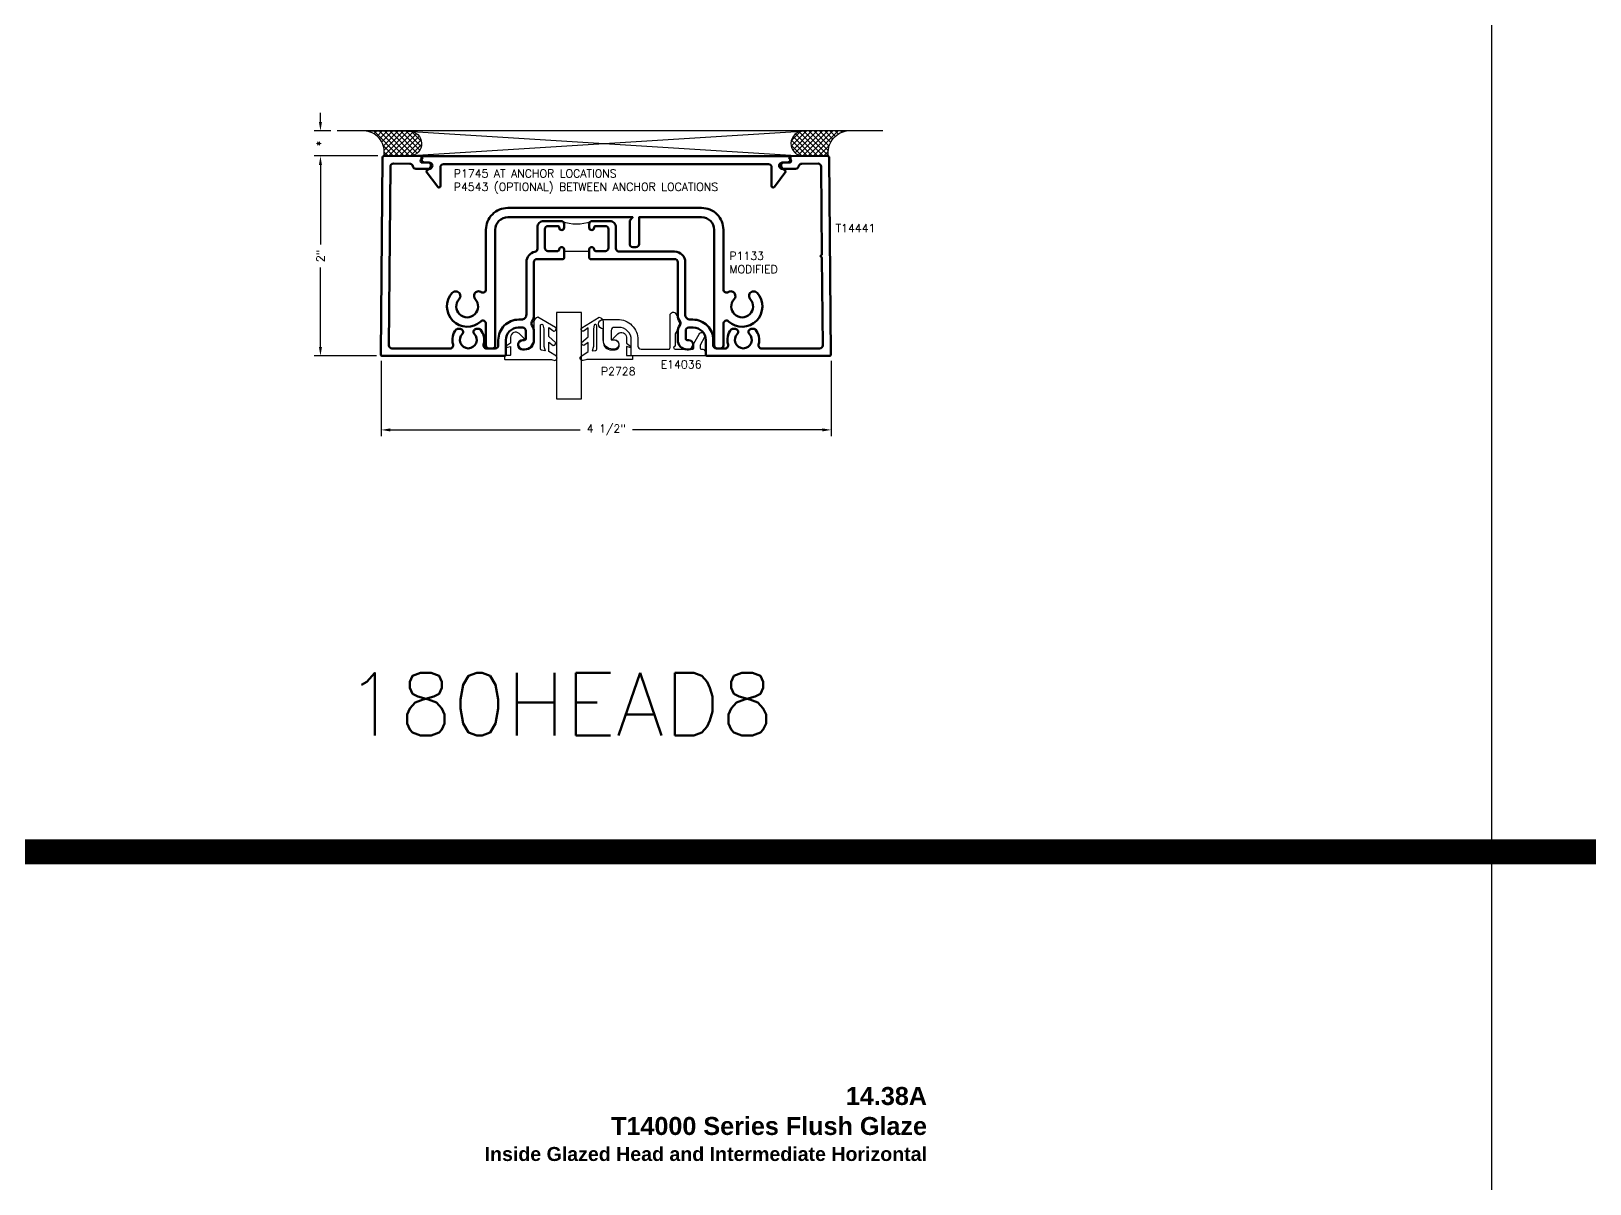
# Model space of a CAD drawing. Extents: x 0 to 139, y -15 to 75.
# Drawn here: x 47.27 to 62.86, y 41.56 to 53.08 of the extents above; entities that cross this region are included whole.
import ezdxf

# ---------------------------------------------------------------- set-up
doc = ezdxf.new("R2010")
doc.units = 0
doc.header["$MEASUREMENT"] = 0
doc.header["$PDMODE"] = 3
doc.layers.get('DEFPOINTS').update_dxf_attribs({"linetype": 'CONTINUOUS'})
for name, color, linetype in [('R-ANNO-DIMS', 3, 'CONTINUOUS'), ('R-ANNO-TEXT', 6, 'CONTINUOUS'), ('R-Det1', 4, 'CONTINUOUS'), ('R-Det2', 2, 'CONTINUOUS'), ('R-DET3', 5, 'CONTINUOUS'), ('R-OTLN', 1, 'CONTINUOUS'), ('R-PAT1', 5, 'CONTINUOUS'), ('TITLE', 7, 'CONTINUOUS')]:
    doc.layers.add(name, color=color, linetype=linetype)
doc.styles.get("Standard").update_dxf_attribs({"font": 'simplex'})
doc.dimstyles.new('1X', dxfattribs={"dimtxt": 0.08, "dimasz": 0.09, "dimexe": 0.0625, "dimexo": 0.0625, "dimgap": 0.062, "dimtad": 0, "dimdec": 5, "dimzin": 4, "dimdsep": 46, "dimlunit": 5, "dimtxsty": 'Standard', "dimcen": 0, "dimclrd": 256, "dimclre": 256, "dimclrt": 256, "dimadec": 0, "dimazin": 1, "dimtfac": 1, "dimtdec": 5, "dimtofl": 0, "dimtmove": 0, "dimatfit": 3, "dimfxl": 0, "dimfrac": 2, "dimtolj": 1, "dimtzin": 4, "dimarcsym": 0})
pattern_1 = [(45, (49.20433, 46.316613), (-0.0265165, 0.0265165), []), (135, (49.20433, 46.316613), (-0.0265165, -0.0265165), [])]

# ---------------------------------------------------------------- blocks, each defined once
blk = doc.blocks.new('*D26')
at = {"layer": 'DEFPOINTS', "color": 0}
for p in [(50.167, 51.836), (50.802, 51.836), (50.789, 49.836)]:
    blk.add_point(p, dxfattribs=at)
at = {"layer": 'R-ANNO-DIMS', "lineweight": -2}
for p, q in [((50.74, 51.836), (50.104, 51.836)), ((50.167, 51.746), (50.167, 50.951)), ((50.167, 49.926), (50.167, 50.721)), ((50.726, 49.836), (50.104, 49.836))]:
    blk.add_line(p, q, dxfattribs=at)
at = {"layer": 'R-ANNO-DIMS'}
for points in [[(50.152, 51.746), (50.182, 51.746), (50.167, 51.836)], [(50.152, 49.926), (50.182, 49.926), (50.167, 49.836)]]:
    blk.add_solid(points, dxfattribs=at)
at = {"layer": 'R-ANNO-DIMS', "insert": (50.167, 50.836), "char_height": 0.08, "attachment_point": 5, "rotation": 90}
blk.add_mtext('\\A1;2"', dxfattribs=at)
blk = doc.blocks.new('*D27')
at = {"layer": 'DEFPOINTS', "color": 0}
for p in [(50.775, 49.851), (55.275, 49.851), (55.275, 49.097)]:
    blk.add_point(p, dxfattribs=at)
at = {"layer": 'R-ANNO-DIMS', "lineweight": -2}
for p, q in [((50.775, 49.788), (50.775, 49.034)), ((55.275, 49.788), (55.275, 49.034)), ((50.865, 49.097), (52.763, 49.097)), ((55.185, 49.097), (53.287, 49.097))]:
    blk.add_line(p, q, dxfattribs=at)
at = {"layer": 'R-ANNO-DIMS'}
for points in [[(50.865, 49.112), (50.865, 49.082), (50.775, 49.097)], [(55.185, 49.112), (55.185, 49.082), (55.275, 49.097)]]:
    blk.add_solid(points, dxfattribs=at)
at = {"layer": 'R-ANNO-DIMS', "insert": (53.025, 49.097), "char_height": 0.08, "attachment_point": 5}
blk.add_mtext('\\A1;4 1/2"', dxfattribs=at)
blk = doc.blocks.new('*D28')
at = {"layer": 'DEFPOINTS', "color": 0}
for p in [(50.333, 52.086), (50.167, 51.836), (50.802, 51.836)]:
    blk.add_point(p, dxfattribs=at)
at = {"layer": 'R-ANNO-DIMS', "lineweight": -2}
for p, q in [((50.167, 52.176), (50.167, 52.266)), ((50.271, 52.086), (50.104, 52.086)), ((50.74, 51.836), (50.104, 51.836)), ((50.167, 51.746), (50.167, 51.656))]:
    blk.add_line(p, q, dxfattribs=at)
at = {"layer": 'R-ANNO-DIMS'}
for points in [[(50.152, 52.176), (50.182, 52.176), (50.167, 52.086)], [(50.152, 51.746), (50.182, 51.746), (50.167, 51.836)]]:
    blk.add_solid(points, dxfattribs=at)
at = {"layer": 'R-ANNO-DIMS', "insert": (50.167, 51.961), "char_height": 0.08, "attachment_point": 5, "rotation": 90}
blk.add_mtext('\\A1;*', dxfattribs=at)
blk = doc.blocks.new('P2728 gasket')
at = {"layer": 'R-Det2'}
blk.add_lwpolyline([(86.461, 33.362), (86.567, 33.537, 0.301952), (86.52, 33.577), (86.32, 33.577, -0.414214), (86.24, 33.657), (86.24, 33.695, -0.388879), (86.276, 33.735), (86.292, 33.736, -0.440011), (86.336, 33.696), (86.336, 33.682, 0.668179), (86.353, 33.675), (86.401, 33.724, 0.668179), (86.366, 33.809), (86.307, 33.809), (86.279, 33.849, 0.836323), (86.264, 33.842), (86.273, 33.809), (86.189, 33.809, -0.414214), (86.183, 33.815), (86.183, 33.865, 0.414214), (86.177, 33.871), (86.149, 33.871, 0.414214), (86.143, 33.865), (86.143, 33.427, -0.083245), (86.135, 33.378), (86.135, 33.378)], format="xyb", dxfattribs=at)
at = {"layer": 'R-Det2', "lineweight": 25}
blk.add_lwpolyline([(86.235, 33.499, -0.372312), (86.249, 33.512), (86.48, 33.512, -0.668179), (86.49, 33.486), (86.448, 33.478), (86.274, 33.478), (86.23, 33.465)], format="xyb", close=True, dxfattribs=at)
at = {"layer": 'R-Det2'}
for points in [[(86.174, 33.352), (86.223, 33.426), (86.314, 33.426), (86.283, 33.384)], [(86.313, 33.359), (86.371, 33.426), (86.462, 33.426), (86.431, 33.388)]]:
    blk.add_lwpolyline(points, dxfattribs=at)
at = {"layer": 'R-Det2', "ltscale": 0.1}
for centre, radius, start, end in [((86.157, 33.369), 0.0237, 157.7655, 314.5007), ((86.313, 33.388), 0.0297, 188.4603, 270), ((86.446, 33.375), 0.0199, 139.7022, 319.7022)]:
    blk.add_arc(centre, radius, start, end, dxfattribs=at)

msp = doc.modelspace()

# ---------------------------------------------------------------- hatches: boundary and pattern name
at = {"layer": 'R-PAT1'}
h = msp.add_hatch(dxfattribs=at)
h.set_pattern_fill('ANSI37', color=256, scale=0.3, style=0)
h.set_pattern_definition(pattern_1)
edge = h.paths.add_edge_path()
edge.add_line((50.6242186, 52.0856214), (51.052862, 52.0856213))
edge.add_arc((51.052862, 51.9598456), 0.1257757, -87.46272372, 89.9999926, ccw=False)
edge.add_line((51.05843, 51.8341932), (50.8022395, 51.8357582))
edge.add_arc((50.5917417, 51.8741332), 0.2139673, 349.66809908, 441.2696477)
h = msp.add_hatch(dxfattribs=at)
h.set_pattern_fill('ANSI37', color=256, scale=0.3, style=0)
h.set_pattern_definition(pattern_1)
edge = h.paths.add_edge_path()
edge.add_line((55.4258266, 52.0856214), (54.9971832, 52.0856213))
edge.add_arc((54.9971832, 51.9598456), 0.1257757, 90.0000074, 267.46272372)
edge.add_line((54.9916152, 51.8341932), (55.2478056, 51.8357582))
edge.add_arc((55.4583035, 51.8741332), 0.2139673, 98.7303523, 190.33190092, ccw=False)

# ---------------------------------------------------------------- linework, layer by layer
at = {"layer": 'R-Det1', "color": 5}
msp.add_line((55.7894301, 52.0856214), (50.3334301, 52.0856214), dxfattribs=at)
at = {"layer": 'R-Det1', "lineweight": 50}
msp.add_lwpolyline([(53.0222704, 51.7533697), (54.6472704, 51.7533696, -0.4142135624), (54.6782704, 51.7223696), (54.6782704, 51.5363696, 0.722145632), (54.7053034, 51.5274135), (54.8192704, 51.6805281), (54.7813494, 51.7184494, -0.6681846236), (54.8032694, 51.7713697), (54.8352704, 51.7713697, 0.4142164072), (54.8662704, 51.8023696), (54.8662704, 51.8333697), (53.0222704, 51.8333697), (51.1782703, 51.8333697), (51.1782703, 51.8023696, 0.4142164072), (51.2092703, 51.7713697), (51.2412713, 51.7713697, -0.6681846236), (51.2631913, 51.7184494), (51.2252703, 51.6805281), (51.3392373, 51.5274135, 0.722145632), (51.3662703, 51.5363696), (51.3662703, 51.7223696, -0.4142135624), (51.3972703, 51.7533696)], format="xyb", close=True, dxfattribs=at)
at = {"layer": 'R-Det1'}
msp.add_lwpolyline([(53.1181571, 50.2023215), (53.1361571, 50.2023215, -0.4142135624), (53.3411571, 49.9973215), (53.3411571, 49.9353215, 0.4142135624), (53.3721571, 49.9043215), (53.6481571, 49.9043215, 0.4142135624), (53.6631571, 49.9193215), (53.6631571, 50.2428215, -0.7660915713), (53.7209571, 50.2583215), (53.7661571, 50.1800215, -0.2613254343), (53.7655571, 50.1479215), (53.7131571, 50.0571215), (53.7131571, 49.9353215, 0.4133333333), (53.6981571, 49.9203215), (53.6981571, 49.9193215, 0.4133333333), (53.7131571, 49.9043215), (53.8851571, 49.9043215, 0.4142135624), (53.9001571, 49.9193215), (53.9001571, 49.9623215), (53.9535091, 50.0547844, -1), (54.0072091, 50.0237844), (53.9621571, 49.9457734), (53.9621571, 49.9193215, 0.4142135624), (53.9771571, 49.9043215), (53.9912703, 49.9043215, -0.2678077575), (54.0042567, 49.8968283), (54.0201571, 49.8693215), (54.0201571, 49.8383215), (53.2751571, 49.8383215), (53.2751571, 49.9973215, 0.4142135624), (53.1501571, 50.1223215), (53.1051571, 50.1223215, 0.4129032258), (53.0741571, 50.0913215), (53.0741571, 49.9973215), (53.1036571, 49.9973215, -1), (53.1036571, 49.9043215), (53.0871571, 49.9043215, -0.4150537634), (52.9941571, 49.9973215), (52.9941571, 50.1086215, -1), (52.9941571, 50.2023215), (53.1271571, 50.2023215)], format="xyb", dxfattribs=at)
at = {"layer": 'R-Det2'}
msp.add_lwpolyline([(52.5266228, 50.2710436), (52.5266228, 49.4084503), (52.7766228, 49.4084503), (52.7766228, 50.2710436), (52.5266228, 50.2710436)], dxfattribs=at)
at = {"layer": 'R-DET3'}
for p, q in [((55.0292704, 52.0823707), (51.0292704, 51.8323707)), ((51.0292704, 52.0823707), (55.0292704, 51.8323707))]:
    msp.add_line(p, q, dxfattribs=at)
at = {"layer": 'R-DET3', "lineweight": 50}
msp.add_lwpolyline([(53.2591879, 51.1918872), (53.2591879, 50.9554336, 0.4142135624), (53.2901879, 50.9244336), (53.3211879, 50.9244336, 0.4142135624), (53.3521879, 50.9554336), (53.3521879, 51.2228872), (53.9781854, 51.2228872, -0.4142135624), (54.1031854, 51.0978872), (54.1031854, 49.9418872, 0.4142135624), (54.1341854, 49.9108872), (54.1651854, 49.9108872, 0.4142135624), (54.1961854, 49.9418872), (54.1961854, 50.1587244, -0.6516590583), (54.2480738, 50.1816302, 0.956981471), (54.5328763, 50.4676169, 0.5062303828), (54.4583777, 50.459392, 0.3278181232), (54.4644196, 50.4046671, -2.2780811719), (54.3039513, 50.4046671, 0.3278181232), (54.3099931, 50.459392, 0.4311315419), (54.2442004, 50.4750117, -0.5966495988), (54.1961854, 50.5009248), (54.1961854, 51.0978872, 0.4142135624), (53.9781854, 51.3158872), (53.0091879, 51.3158872), (52.0401904, 51.3158872, 0.4142135624), (51.8221904, 51.0978872), (51.8221904, 50.5009248, -0.5966495988), (51.7741754, 50.4750117, 0.4311315419), (51.7083827, 50.459392, 0.3278181232), (51.7144246, 50.4046671, -2.2780811719), (51.5539563, 50.4046671, 0.3278181232), (51.5599981, 50.459392, 0.5062303828), (51.4854996, 50.4676169, 0.956981471), (51.770302, 50.1816302, -0.6516590583), (51.8221904, 50.1587244), (51.8221904, 49.9418872, 0.4142135624), (51.8531904, 49.9108872), (51.8841904, 49.9108872, 0.4142135624), (51.9151904, 49.9418872), (51.9151904, 51.0978872, -0.4142135624), (52.0401904, 51.2228872), (52.6661879, 51.2228872), (53.0091879, 51.2228872), (53.2901879, 51.2228872)], format="xyb", close=True, dxfattribs=at)
at = {"layer": 'R-OTLN', "lineweight": 50}
for points in [[(52.6040446, 50.8849237), (52.6040446, 50.8999237, 0.4142135624), (52.5790446, 50.9249237, 0.4142135624), (52.5540446, 50.8999237, -0.4142135624), (52.5390446, 50.8849237), (52.4420446, 50.8849237, -0.4142135624), (52.4110446, 50.9159237), (52.4110446, 51.1039237, -0.4142135624), (52.4420446, 51.1349237), (52.5390446, 51.1349237, -0.4142135624), (52.5540446, 51.1199237, 0.4142135624), (52.5790446, 51.0949237, 0.4142135624), (52.6040446, 51.1199237), (52.6040446, 51.1539237, 0.4142135624), (52.5730446, 51.1849237), (52.3980446, 51.1849237, 0.4142135624), (52.3360446, 51.1229237), (52.3360446, 50.9082141, -0.3569974072), (52.3111796, 50.8778272, 0.3569974072), (52.2261571, 50.7739237), (52.2261571, 50.2499237, -0.4142135624), (52.1761571, 50.1999237), (52.1501571, 50.1999237, 0.4142135624), (51.9451571, 49.9949237), (51.9451571, 49.9419237, -0.4142135624), (51.9141571, 49.9109237), (51.8275448, 49.9109237, -0.5028435991), (51.7978649, 49.9508738, 0.2556484292), (51.7662958, 50.1006815, 0.2190376255), (51.7549034, 50.1059237), (51.7245689, 50.1059237, 0.6705407069), (51.7045165, 50.0570628, -2.4366677679), (51.5857977, 50.0570628, 0.6705407069), (51.5657454, 50.1059237), (51.5354108, 50.1059237, 0.2190376255), (51.5240185, 50.1006815, 0.2556484292), (51.4924494, 49.9508738, -0.5028435991), (51.4627695, 49.9109237), (50.8820333, 49.9109237, -0.4167284122), (50.8510344, 49.9421897), (50.8663649, 51.7292067, -0.4142058065), (50.8976289, 51.7599397), (51.0603849, 51.7585477, -0.3582490687), (51.0905838, 51.7332885, 0.3582490687), (51.1207827, 51.7080294), (51.2551521, 51.7068802, 1.000029034), (51.2556842, 51.7688779), (51.1822946, 51.7695056, -0.5773500035), (51.1694971, 51.7921158), (51.1861947, 51.8204741, 0.5773500035), (51.1793694, 51.8325329), (50.8022395, 51.8357582, 0.4142058065), (50.7871485, 51.8208871), (50.7702493, 49.8510153, 0.4160038791), (50.785249, 49.8359237), (52.0051571, 49.8359237, 0.4142135624), (52.0201571, 49.8509237), (52.0201571, 49.9949237, -0.4142135624), (52.1451571, 50.1199237), (52.1901571, 50.1199237, -0.4142135624), (52.2211571, 50.0889237), (52.2211571, 50.0099237, -0.4142135624), (52.2061571, 49.9949237), (52.1916561, 49.9949237, 1), (52.1916561, 49.9019237), (52.2077249, 49.9019237, 0.415572152), (52.3011571, 49.9949236), (52.3011571, 50.0749237, 0.1450639488), (52.2809721, 50.1430327, -0.2963644577), (52.2809721, 50.1768147, 0.1450639488), (52.3011571, 50.2449237), (52.3011571, 50.7739237, -0.4142135624), (52.3321571, 50.8049237), (52.5940446, 50.8049237), (52.6040446, 50.8149237)], [(52.8540446, 50.8149237), (52.8640446, 50.8049237), (53.7081571, 50.8049237, -0.4142135624), (53.7391571, 50.7739237), (53.7391571, 50.2449237, 0.1450639488), (53.7593422, 50.1768147, -0.2963644577), (53.7593422, 50.1430327, 0.1450639488), (53.7391571, 50.0749237), (53.7391571, 49.9949237, 0.4155724693), (53.8325894, 49.9019237), (53.8486581, 49.9019237, 1), (53.8486581, 49.9949237), (53.8341571, 49.9949237, -0.4142135624), (53.8191571, 50.0099237), (53.8191571, 50.0889237, -0.4142135624), (53.8501571, 50.1199237), (53.8951571, 50.1199237, -0.4142135624), (54.0201571, 49.9949237), (54.0201571, 49.8509237, 0.4142135624), (54.0351571, 49.8359237), (55.2550652, 49.8359237, 0.4160038791), (55.2700649, 49.8510153), (55.2531658, 51.8208871, 0.4142058065), (55.2380747, 51.8357582), (54.8609449, 51.8325329, 0.5773500035), (54.8541196, 51.8204741), (54.8708172, 51.7921158, -0.5773500035), (54.8580197, 51.7695056), (54.78463, 51.7688779, 1.000029034), (54.7851622, 51.7068802), (54.9185316, 51.7080208, 0.3582490687), (54.9487305, 51.73328, -0.3582490687), (54.9789294, 51.7585392), (55.1426854, 51.7599397, -0.4142058065), (55.1739494, 51.7292067), (55.181487, 50.8505712), (55.1664855, 50.8355696), (55.181747, 50.8202645), (55.1892798, 49.9421897, -0.4167284122), (55.158281, 49.9109237), (54.5775448, 49.9109237, -0.5028435991), (54.5478649, 49.9508738, 0.2556484292), (54.5162958, 50.1006815, 0.2190376255), (54.5049034, 50.1059237), (54.4745689, 50.1059237, 0.6705407069), (54.4545165, 50.0570628, -2.4366677679), (54.3357977, 50.0570628, 0.6705407069), (54.3157454, 50.1059237), (54.2854108, 50.1059237, 0.2190376255), (54.2740185, 50.1006815, 0.2556484292), (54.2424494, 49.9508738, -0.5028435991), (54.2127695, 49.9109237), (54.1261571, 49.9109237, -0.4142135624), (54.0951571, 49.9419237), (54.0951571, 49.9949237, 0.4142135624), (53.8901571, 50.1999237), (53.8641571, 50.1999237, -0.4142135624), (53.8141571, 50.2499237), (53.8141571, 50.7739237, 0.4142135624), (53.7081571, 50.8799237), (53.1532946, 50.8799237, -0.4142135624), (53.1220446, 50.9111737), (53.1220446, 51.1229237, 0.4142135624), (53.0600446, 51.1849237), (52.8850446, 51.1849237, 0.4142135624), (52.8540446, 51.1539237), (52.8540446, 51.1199237, 0.4142135624), (52.8790446, 51.0949237, 0.4142135624), (52.9040446, 51.1199237, -0.4142135624), (52.9190446, 51.1349237), (53.0160446, 51.1349237, -0.4142135624), (53.0470446, 51.1039237), (53.0470446, 50.9159237, -0.4142135624), (53.0160446, 50.8849237), (52.9190446, 50.8849237, -0.4142135624), (52.9040446, 50.8999237, 0.4142135624), (52.8790446, 50.9249237, 0.4142135624), (52.8540446, 50.8999237), (52.8540446, 50.8849237)]]:
    msp.add_lwpolyline(points, format="xyb", close=True, dxfattribs=at)
at = {"layer": 'R-PAT1'}
for points in [[(50.6242186, 52.0856214), (51.052862, 52.0856213, -0.9780995873), (51.05843, 51.8341932), (50.8022395, 51.8357582, 0.4224245011), (50.6242186, 52.0856214, 1.1845073301)], [(55.4258266, 52.0856214), (54.9971832, 52.0856213, 0.9780995873), (54.9916152, 51.8341932), (55.2478056, 51.8357582, -0.4224245011), (55.4258266, 52.0856214, -1.1845073301)]]:
    msp.add_lwpolyline(points, format="xyb", dxfattribs=at)
msp.add_lwpolyline([(52.5383147, 51.1337619), (52.4413147, 51.1337619, 0.4142135624), (52.4103147, 51.1027619), (52.4110446, 50.9159237, 0.4142135624), (52.4420446, 50.8849237), (52.5390446, 50.8849237, 0.4142135624), (52.5540446, 50.8999237, -0.4142135624), (52.5790446, 50.9249237, -0.4142135624), (52.6040446, 50.8999237), (52.6040446, 50.8849237), (52.8540446, 50.8849237), (52.8540446, 50.8999237, -0.4142135624), (52.8790446, 50.9249237, -0.4142135624), (52.9040446, 50.8999237, 0.4142135624), (52.9190446, 50.8849237), (53.0160446, 50.8849237, 0.4142135624), (53.0470446, 50.9159237), (53.0463147, 51.1027619, 0.4142135624), (53.0153147, 51.1337619), (52.9183147, 51.1337619, 0.4142135624), (52.9033147, 51.1187619, -0.4142135624), (52.8783147, 51.0937619, -0.4142135624), (52.8533147, 51.1187619), (52.8533147, 51.1527619, -0.3026074371), (52.872374, 51.18137, -0.2003205128), (52.5842554, 51.18137, -0.3026074371), (52.6033147, 51.1527619), (52.6033147, 51.1187619, -0.4142135624), (52.5783147, 51.0937619, -0.4142135624), (52.5533147, 51.1187619, 0.4142135624)], format="xyb", close=True, dxfattribs=at)
at = {"layer": 'TITLE'}
msp.add_line((61.875778, 74.8789502), (61.875778, -0.1210498), dxfattribs=at)
at = {"layer": 'TITLE', "const_width": 0.25}
msp.add_lwpolyline([(0.25, 44.8789502), (138.9080005, 44.8789502)], dxfattribs=at)

# ---------------------------------------------------------------- block references
at = {"layer": 'R-Det2', "rotation": 90}
msp.add_blockref('P2728 gasket', (85.8778166, -36.3414293), dxfattribs=at)
at = {"layer": 'R-Det2', "xscale": -1, "rotation": 270}
msp.add_blockref('P2728 gasket', (19.4174916, -36.3431383), dxfattribs=at)

# ---------------------------------------------------------------- texts
at = {"layer": 'R-ANNO-TEXT', "char_height": 0.08}
for s, insert, attachment_point in [('P1745 AT ANCHOR LOCATIONS\\PP4543 (OPTIONAL) BETWEEN ANCHOR LOCATIONS ', (51.5001283, 51.580582), 4), ('\\A1;T14441', (55.3182571, 51.1137293), 4), ('P1133 \\PMODIFIED', (54.2558066, 50.7699279), 4), ('\\A1;P2728', (53.3176245, 49.6833972), 6), ('\\A1;E14036', (53.5690212, 49.7519009), 4)]:
    msp.add_mtext(s, dxfattribs=dict(at, insert=insert, attachment_point=attachment_point))
at = {"layer": 'TITLE'}
msp.add_text('180HEAD8', height=0.625, dxfattribs=at).set_placement((50.4165796, 46.0433098))
at = {"layer": 'TITLE', "insert": (56.2315593, 42.5281192, 6.2106922), "char_height": 0.18, "width": 7.44, "attachment_point": 3}
msp.add_mtext('{\\fArial|b1|i0|c0|p34;14.38A\\PT14000 Series Flush Glaze\\P\\H0.7778x;Inside Glazed Head and Intermediate Horizontal}', dxfattribs=at)

# ---------------------------------------------------------------- dimensions: what is measured, and where the dimension line sits
at = {"layer": 'R-ANNO-DIMS'}
dim = msp.add_linear_dim(base=(50.1669686, 51.8357582), p1=(50.3334301, 52.0856214), p2=(50.8022395, 51.8357582), angle=90, text='*', dimstyle='1X', override={"dimpost": '"'}, dxfattribs=at)
dim.commit()
dim.dimension.update_dxf_attribs({"geometry": '*D28', "text_midpoint": (50.1669686, 51.9606898), "dimtype": 160})
dim = msp.add_linear_dim(base=(50.1669686, 51.8357582), p1=(50.7887694, 49.8362921), p2=(50.8022395, 51.8357582), angle=90, dimstyle='1X', override={"dimpost": '"'}, dxfattribs=at)
dim.commit()
dim.dimension.update_dxf_attribs({"geometry": '*D26', "text_midpoint": (50.1669686, 50.8360252)})
dim = msp.add_linear_dim(base=(55.2749304, 49.0969567), p1=(50.7751148, 49.8509788), p2=(55.2749304, 49.8509788), dimstyle='1X', override={"dimpost": '"'}, dxfattribs=at)
dim.commit()
dim.dimension.update_dxf_attribs({"geometry": '*D27', "text_midpoint": (53.0250226, 49.0969567), "dimtype": 160})

doc.saveas('drawing.dxf')
